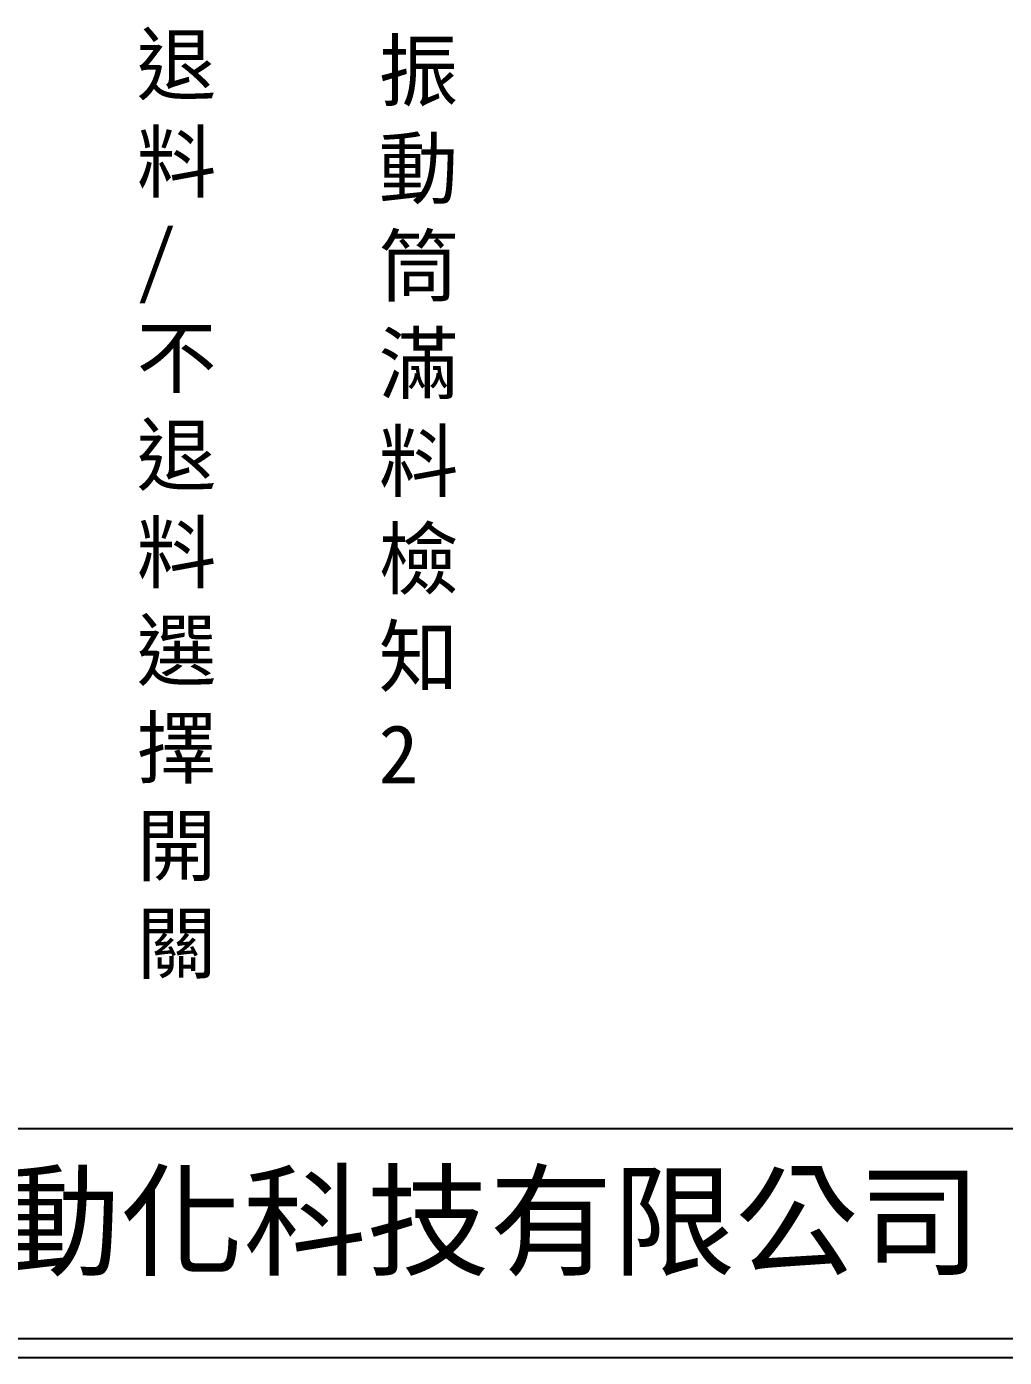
# Model space of a CAD drawing. Extents: x 325 to 612, y 3 to 207.
# Drawn here: x 390.4 to 455.5, y 3 to 91.6 of the extents above; entities that cross this region are included whole.
import ezdxf

# ---------------------------------------------------------------- set-up
doc = ezdxf.new("R2010")
doc.units = 0
doc.layers.add('圖框層', color=7, linetype='CONTINUOUS')
doc.layers.add('標尺寸層', color=3, linetype='CONTINUOUS')
doc.styles.add('CNS', font='romanc.shx', dxfattribs={"bigfont": 'chineset.shx'})
doc.styles.add('STSL', font='kaiu.ttf')

msp = doc.modelspace()

# ---------------------------------------------------------------- linework, layer by layer
at = {"layer": '圖框層', "color": 7}
for p, q in [((326.569, 18.25), (611.07, 18.25)), ((326.569, 4.25), (611.07, 4.25)), ((325.319, 3), (612.319, 3))]:
    msp.add_line(p, q, dxfattribs=at)

# ---------------------------------------------------------------- texts
at = {"layer": '圖框層', "color": 7, "style": 'STSL'}
msp.add_text('泓陞自動化科技有限公司', height=6, dxfattribs=at).set_placement((363.923, 9.076))
at = {"layer": '標尺寸層', "color": 7, "char_height": 3.9, "attachment_point": 1, "style": 'CNS'}
for s, insert, width in [('{\\fDFKai-SB|b0|i0|c136|p65;退料\\P/不退料選擇開關}', (397.723, 91.05), 4.96081), ('{\\fDFKai-SB|b0|i0|c136|p65;振動筒滿料檢知\\P2}', (413.833, 90.631), 4.1294)]:
    msp.add_mtext(s, dxfattribs=dict(at, insert=insert, width=width))

doc.saveas('drawing.dxf')
